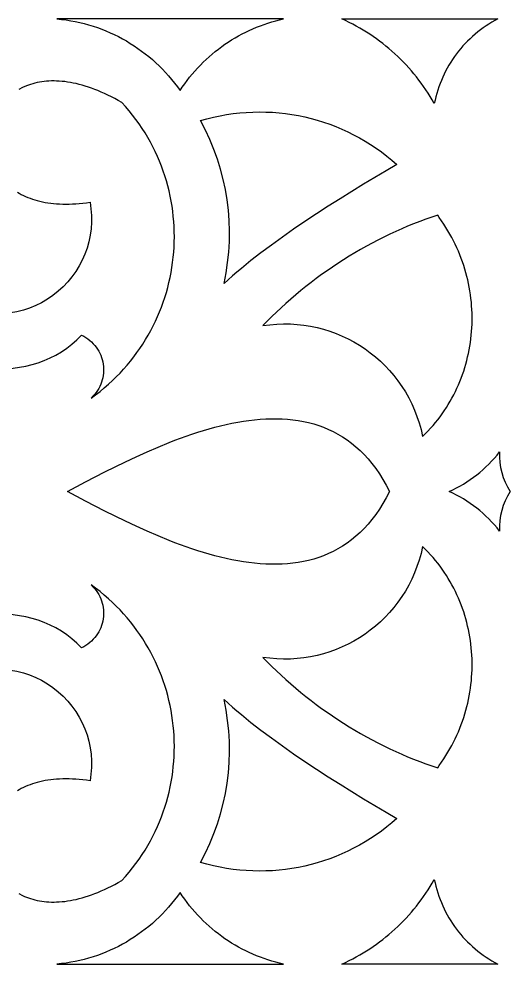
# Model space of a CAD drawing. Extents: x -660 to 660, y -460 to 460.
# Drawn here: x -334.2 to -282.2, y 300 to 400 of the extents above; entities that cross this region are included whole.
import ezdxf

# ---------------------------------------------------------------- set-up
doc = ezdxf.new("R2010")
doc.units = 0
doc.layers.add('LAYER_1', color=18, linetype='CONTINUOUS')

msp = doc.modelspace()

# ---------------------------------------------------------------- linework, layer by layer
at = {"layer": 'LAYER_1'}
for points in [[(-330.205, 399.999), (-329.714, 399.949), (-329.227, 399.885), (-328.742, 399.808), (-328.261, 399.718), (-327.784, 399.615), (-327.311, 399.499), (-326.841, 399.37), (-326.377, 399.229), (-325.917, 399.075), (-325.461, 398.909), (-325.011, 398.731), (-324.566, 398.541), (-324.127, 398.339), (-323.694, 398.125), (-323.267, 397.899), (-322.846, 397.662), (-322.432, 397.414), (-322.024, 397.154), (-321.624, 396.883), (-321.23, 396.602), (-320.845, 396.309), (-320.467, 396.006), (-320.097, 395.692), (-319.735, 395.368), (-319.382, 395.034), (-319.037, 394.689), (-318.702, 394.335), (-318.375, 393.97), (-318.058, 393.596), (-317.751, 393.212), (-317.453, 392.819), (-317.166, 392.416), (-316.925, 392.779), (-316.675, 393.136), (-316.417, 393.485), (-316.152, 393.826), (-315.878, 394.16), (-315.598, 394.487), (-315.309, 394.805), (-315.014, 395.116), (-314.712, 395.42), (-314.402, 395.715), (-314.086, 396.002), (-313.764, 396.281), (-313.435, 396.551), (-313.1, 396.813), (-312.759, 397.067), (-312.412, 397.313), (-312.06, 397.549), (-311.702, 397.777), (-311.339, 397.996), (-310.97, 398.206), (-310.597, 398.408), (-310.218, 398.6), (-309.835, 398.783), (-309.448, 398.956), (-309.056, 399.121), (-308.66, 399.275), (-308.26, 399.42), (-307.856, 399.556), (-307.449, 399.682), (-307.038, 399.798), (-306.624, 399.904), (-306.207, 400)], [(-300.021, 399.999), (-283.52, 400), (-283.842, 399.827), (-284.159, 399.645), (-284.47, 399.455), (-284.774, 399.257), (-285.073, 399.051), (-285.364, 398.837), (-285.65, 398.616), (-285.928, 398.387), (-286.2, 398.15), (-286.464, 397.906), (-286.722, 397.655), (-286.972, 397.397), (-287.215, 397.133), (-287.45, 396.862), (-287.678, 396.584), (-287.898, 396.301), (-288.11, 396.011), (-288.314, 395.716), (-288.509, 395.414), (-288.697, 395.107), (-288.876, 394.795), (-289.046, 394.478), (-289.208, 394.155), (-289.361, 393.828), (-289.504, 393.496), (-289.639, 393.159), (-289.764, 392.818), (-289.88, 392.473), (-289.987, 392.123), (-290.084, 391.77), (-290.171, 391.413), (-290.248, 391.053), (-290.46, 391.421), (-290.68, 391.784), (-290.906, 392.142), (-291.139, 392.494), (-291.378, 392.842), (-291.625, 393.185), (-291.877, 393.522), (-292.136, 393.854), (-292.401, 394.18), (-292.673, 394.501), (-292.95, 394.817), (-293.234, 395.126), (-293.523, 395.43), (-293.818, 395.728), (-294.119, 396.021), (-294.426, 396.307), (-294.738, 396.587), (-295.055, 396.86), (-295.378, 397.128), (-295.706, 397.389), (-296.04, 397.644), (-296.378, 397.892), (-296.722, 398.134), (-297.07, 398.369), (-297.423, 398.597), (-297.781, 398.819), (-298.143, 399.033), (-298.51, 399.241), (-298.881, 399.441), (-299.257, 399.635), (-299.637, 399.821)], [(-329.075, 350), (-327.169, 351.011), (-326.159, 351.539), (-325.113, 352.075), (-324.037, 352.615), (-322.933, 353.153), (-321.804, 353.685), (-320.654, 354.204), (-319.485, 354.707), (-318.301, 355.188), (-317.705, 355.419), (-317.106, 355.642), (-316.505, 355.857), (-315.902, 356.064), (-315.298, 356.262), (-314.693, 356.449), (-314.087, 356.626), (-313.482, 356.792), (-312.876, 356.946), (-312.272, 357.087), (-311.668, 357.216), (-311.066, 357.331), (-310.465, 357.431), (-309.868, 357.517), (-309.272, 357.587), (-308.68, 357.641), (-308.092, 357.678), (-307.507, 357.697), (-306.926, 357.699), (-306.351, 357.681), (-305.78, 357.644), (-305.215, 357.588), (-304.656, 357.51), (-304.103, 357.412), (-303.557, 357.291), (-303.019, 357.148), (-302.487, 356.982), (-301.964, 356.792), (-301.449, 356.577), (-300.943, 356.338), (-300.445, 356.073), (-299.958, 355.781), (-299.48, 355.463), (-299.013, 355.117), (-298.557, 354.742), (-298.111, 354.339), (-297.678, 353.907), (-297.256, 353.444), (-296.847, 352.95), (-296.45, 352.426), (-296.067, 351.869), (-295.697, 351.279), (-295.341, 350.657), (-295, 350), (-295.341, 349.343), (-295.697, 348.721), (-296.067, 348.131), (-296.45, 347.574), (-296.847, 347.05), (-297.256, 346.556), (-297.678, 346.093), (-298.111, 345.661), (-298.557, 345.258), (-299.013, 344.883), (-299.48, 344.537), (-299.958, 344.219), (-300.445, 343.927), (-300.943, 343.662), (-301.449, 343.423), (-301.964, 343.208), (-302.487, 343.018), (-303.019, 342.852), (-303.557, 342.709), (-304.103, 342.588), (-304.656, 342.49), (-305.215, 342.412), (-305.78, 342.356), (-306.351, 342.319), (-306.926, 342.301), (-307.507, 342.303), (-308.092, 342.322), (-308.68, 342.359), (-309.272, 342.413), (-309.868, 342.483), (-310.465, 342.569), (-311.066, 342.669), (-311.668, 342.784), (-312.272, 342.913), (-312.876, 343.054), (-313.482, 343.208), (-314.087, 343.374), (-314.693, 343.551), (-315.298, 343.738), (-315.902, 343.936), (-316.505, 344.143), (-317.106, 344.358), (-317.705, 344.581), (-318.301, 344.812), (-319.485, 345.293), (-320.654, 345.796), (-321.804, 346.315), (-322.933, 346.847), (-324.037, 347.385), (-325.113, 347.925), (-327.169, 348.989)], [(-300.021, 300.001), (-299.637, 300.179), (-299.257, 300.365), (-298.881, 300.559), (-298.51, 300.759), (-298.143, 300.967), (-297.781, 301.181), (-297.423, 301.403), (-297.07, 301.631), (-296.722, 301.866), (-296.378, 302.108), (-296.04, 302.356), (-295.706, 302.611), (-295.378, 302.872), (-295.055, 303.14), (-294.738, 303.413), (-294.426, 303.693), (-294.119, 303.979), (-293.818, 304.272), (-293.523, 304.57), (-293.234, 304.874), (-292.95, 305.183), (-292.673, 305.499), (-292.401, 305.82), (-292.136, 306.146), (-291.877, 306.478), (-291.625, 306.815), (-291.378, 307.158), (-291.139, 307.506), (-290.906, 307.858), (-290.68, 308.216), (-290.46, 308.579), (-290.248, 308.947), (-290.171, 308.587), (-290.084, 308.23), (-289.987, 307.877), (-289.88, 307.527), (-289.764, 307.182), (-289.639, 306.841), (-289.504, 306.504), (-289.361, 306.172), (-289.208, 305.845), (-289.046, 305.522), (-288.876, 305.205), (-288.697, 304.893), (-288.509, 304.586), (-288.314, 304.284), (-288.11, 303.989), (-287.898, 303.699), (-287.678, 303.416), (-287.45, 303.138), (-287.215, 302.867), (-286.972, 302.603), (-286.722, 302.345), (-286.464, 302.094), (-286.2, 301.85), (-285.928, 301.613), (-285.65, 301.384), (-285.364, 301.163), (-285.073, 300.949), (-284.774, 300.743), (-284.47, 300.545), (-284.159, 300.355), (-283.842, 300.173), (-283.52, 300)], [(-330.205, 300.001), (-306.207, 300), (-306.624, 300.096), (-307.038, 300.202), (-307.449, 300.318), (-307.856, 300.444), (-308.26, 300.58), (-308.66, 300.725), (-309.056, 300.879), (-309.448, 301.044), (-309.835, 301.217), (-310.218, 301.4), (-310.597, 301.592), (-310.97, 301.794), (-311.339, 302.004), (-311.702, 302.223), (-312.06, 302.451), (-312.412, 302.687), (-312.759, 302.933), (-313.1, 303.187), (-313.435, 303.449), (-313.764, 303.719), (-314.086, 303.998), (-314.402, 304.285), (-314.712, 304.58), (-315.014, 304.884), (-315.309, 305.195), (-315.598, 305.513), (-315.878, 305.84), (-316.152, 306.174), (-316.417, 306.515), (-316.675, 306.864), (-316.925, 307.221), (-317.166, 307.584), (-317.453, 307.181), (-317.751, 306.788), (-318.058, 306.404), (-318.375, 306.03), (-318.702, 305.665), (-319.037, 305.311), (-319.382, 304.966), (-319.735, 304.632), (-320.097, 304.308), (-320.467, 303.994), (-320.845, 303.691), (-321.23, 303.398), (-321.624, 303.117), (-322.024, 302.846), (-322.432, 302.586), (-322.846, 302.338), (-323.267, 302.101), (-323.694, 301.875), (-324.127, 301.661), (-324.566, 301.459), (-325.011, 301.269), (-325.461, 301.091), (-325.917, 300.925), (-326.377, 300.771), (-326.841, 300.63), (-327.311, 300.501), (-327.784, 300.385), (-328.261, 300.282), (-328.742, 300.192), (-329.227, 300.115), (-329.714, 300.051)]]:
    msp.add_lwpolyline(points, close=True, dxfattribs=at)
for points in [[(-337.579, 363.176, 0.249326), (-327.603, 366.545), (-327.362, 366.423), (-327.134, 366.289), (-326.919, 366.142), (-326.717, 365.985), (-326.527, 365.817), (-326.35, 365.639), (-326.186, 365.453), (-326.036, 365.257), (-325.898, 365.055), (-325.774, 364.845), (-325.663, 364.629), (-325.565, 364.407), (-325.481, 364.181), (-325.411, 363.95), (-325.354, 363.716), (-325.311, 363.48), (-325.282, 363.241), (-325.267, 363.001), (-325.267, 362.76), (-325.28, 362.519), (-325.307, 362.279), (-325.349, 362.04), (-325.405, 361.804), (-325.476, 361.57), (-325.561, 361.34), (-325.661, 361.114), (-325.776, 360.894), (-325.906, 360.678), (-326.05, 360.47), (-326.21, 360.268), (-326.385, 360.074), (-326.575, 359.888), (-326.1, 360.236), (-325.638, 360.594), (-325.189, 360.962), (-324.752, 361.34), (-324.329, 361.728), (-323.918, 362.126), (-323.521, 362.532), (-323.136, 362.947), (-322.764, 363.37), (-322.406, 363.802), (-322.06, 364.242), (-321.728, 364.689), (-321.409, 365.144), (-321.103, 365.605), (-320.81, 366.073), (-320.53, 366.548), (-320.264, 367.029), (-320.011, 367.516), (-319.772, 368.008), (-319.545, 368.505), (-319.333, 369.008), (-319.133, 369.515), (-318.947, 370.027), (-318.775, 370.542), (-318.616, 371.062), (-318.471, 371.585), (-318.339, 372.111), (-318.221, 372.64), (-318.117, 373.171), (-318.026, 373.706), (-317.949, 374.242), (-317.886, 374.779), (-317.836, 375.319), (-317.801, 375.859), (-317.779, 376.4), (-317.771, 376.942), (-317.778, 377.484), (-317.798, 378.027), (-317.832, 378.568), (-317.88, 379.11), (-317.942, 379.65), (-318.018, 380.189), (-318.109, 380.727), (-318.213, 381.263), (-318.332, 381.797), (-318.465, 382.329), (-318.612, 382.858), (-318.774, 383.384), (-318.95, 383.906), (-319.14, 384.426), (-319.344, 384.941), (-319.563, 385.452), (-319.797, 385.959), (-320.045, 386.462), (-320.307, 386.959), (-320.584, 387.451), (-320.875, 387.937), (-321.182, 388.418), (-321.502, 388.892), (-321.838, 389.36), (-322.188, 389.822), (-322.553, 390.276), (-322.933, 390.723), (-323.327, 391.162), (-323.702, 391.374), (-324.072, 391.575), (-324.438, 391.764), (-324.8, 391.942), (-325.157, 392.109), (-325.509, 392.265), (-325.857, 392.411), (-326.2, 392.547), (-326.538, 392.672), (-326.872, 392.786), (-327.202, 392.891), (-327.526, 392.986), (-327.846, 393.072), (-328.161, 393.148), (-328.471, 393.214), (-328.777, 393.272), (-329.077, 393.32), (-329.373, 393.36), (-329.664, 393.391), (-329.95, 393.413), (-330.231, 393.427), (-330.507, 393.433), (-330.778, 393.431), (-331.045, 393.42), (-331.306, 393.403), (-331.562, 393.377), (-331.813, 393.345), (-332.059, 393.305), (-332.3, 393.258), (-332.535, 393.204), (-332.766, 393.143), (-332.991, 393.076), (-333.211, 393.002), (-333.426, 392.922), (-333.84, 392.744), (-334.233, 392.543)], [(-334.39, 381.671), (-334.183, 381.551), (-333.97, 381.435), (-333.75, 381.324), (-333.522, 381.22), (-333.288, 381.12), (-333.046, 381.026), (-332.798, 380.939), (-332.542, 380.857), (-332.279, 380.781), (-332.01, 380.712), (-331.732, 380.649), (-331.448, 380.593), (-331.156, 380.544), (-330.858, 380.502), (-330.551, 380.467), (-330.238, 380.439), (-329.917, 380.419), (-329.589, 380.407), (-329.253, 380.402), (-328.91, 380.406), (-328.56, 380.417), (-328.202, 380.437), (-327.837, 380.465), (-327.464, 380.502), (-327.084, 380.548), (-326.696, 380.603, -0.623384), (-341.207, 369.914)], [(-334.233, 307.457), (-333.84, 307.256), (-333.636, 307.164), (-333.426, 307.078), (-333.211, 306.998), (-332.991, 306.924), (-332.766, 306.857), (-332.535, 306.796), (-332.3, 306.742), (-332.059, 306.695), (-331.813, 306.655), (-331.562, 306.623), (-331.306, 306.597), (-331.045, 306.58), (-330.778, 306.569), (-330.507, 306.567), (-330.231, 306.573), (-329.95, 306.587), (-329.664, 306.609), (-329.373, 306.64), (-329.077, 306.68), (-328.777, 306.728), (-328.471, 306.786), (-328.161, 306.852), (-327.846, 306.928), (-327.526, 307.014), (-327.202, 307.109), (-326.872, 307.214), (-326.538, 307.328), (-326.2, 307.453), (-325.857, 307.589), (-325.509, 307.735), (-325.157, 307.891), (-324.8, 308.058), (-324.438, 308.236), (-324.072, 308.425), (-323.702, 308.626), (-323.327, 308.838), (-322.933, 309.277), (-322.553, 309.724), (-322.188, 310.178), (-321.838, 310.64), (-321.502, 311.108), (-321.182, 311.582), (-320.875, 312.063), (-320.584, 312.549), (-320.307, 313.041), (-320.045, 313.538), (-319.797, 314.041), (-319.563, 314.548), (-319.344, 315.059), (-319.14, 315.574), (-318.95, 316.094), (-318.774, 316.616), (-318.612, 317.142), (-318.465, 317.671), (-318.332, 318.203), (-318.213, 318.737), (-318.109, 319.273), (-318.018, 319.811), (-317.942, 320.35), (-317.88, 320.89), (-317.832, 321.432), (-317.798, 321.973), (-317.778, 322.516), (-317.771, 323.058), (-317.779, 323.6), (-317.801, 324.141), (-317.836, 324.681), (-317.886, 325.221), (-317.949, 325.758), (-318.026, 326.294), (-318.117, 326.829), (-318.221, 327.36), (-318.339, 327.889), (-318.471, 328.415), (-318.616, 328.938), (-318.775, 329.458), (-318.947, 329.973), (-319.133, 330.485), (-319.333, 330.992), (-319.545, 331.495), (-319.772, 331.992), (-320.011, 332.484), (-320.264, 332.971), (-320.53, 333.452), (-320.81, 333.927), (-321.103, 334.395), (-321.409, 334.856), (-321.728, 335.311), (-322.06, 335.758), (-322.406, 336.198), (-322.764, 336.63), (-323.136, 337.053), (-323.521, 337.468), (-323.918, 337.874), (-324.329, 338.272), (-324.752, 338.66), (-325.189, 339.038), (-325.638, 339.406), (-326.1, 339.764), (-326.575, 340.112), (-326.385, 339.926), (-326.21, 339.732), (-326.05, 339.53), (-325.906, 339.322), (-325.776, 339.106), (-325.661, 338.886), (-325.561, 338.66), (-325.476, 338.43), (-325.405, 338.196), (-325.349, 337.96), (-325.307, 337.721), (-325.28, 337.481), (-325.267, 337.24), (-325.267, 336.999), (-325.282, 336.759), (-325.311, 336.52), (-325.354, 336.284), (-325.411, 336.05), (-325.481, 335.819), (-325.565, 335.593), (-325.663, 335.371), (-325.774, 335.155), (-325.898, 334.945), (-326.036, 334.743), (-326.186, 334.547), (-326.35, 334.361), (-326.527, 334.183), (-326.717, 334.015), (-326.919, 333.858), (-327.134, 333.711), (-327.362, 333.577), (-327.603, 333.455, 0.249326), (-337.579, 336.824)], [(-341.207, 330.086, -0.623384), (-326.696, 319.397), (-327.084, 319.452), (-327.464, 319.498), (-327.837, 319.535), (-328.202, 319.563), (-328.56, 319.583), (-328.91, 319.594), (-329.253, 319.598), (-329.589, 319.593), (-329.917, 319.581), (-330.238, 319.561), (-330.551, 319.533), (-330.858, 319.498), (-331.156, 319.456), (-331.448, 319.407), (-331.732, 319.351), (-332.01, 319.288), (-332.279, 319.219), (-332.542, 319.143), (-332.798, 319.061), (-333.046, 318.974), (-333.288, 318.88), (-333.522, 318.78), (-333.75, 318.676), (-333.97, 318.565), (-334.183, 318.449), (-334.39, 318.329)]]:
    msp.add_lwpolyline(points, format="xyb", dxfattribs=at)
for points in [[(-312.508, 372.019, 0.182436), (-315.002, 389.235), (-314.316, 389.429), (-313.627, 389.6), (-312.935, 389.748), (-312.241, 389.873), (-311.546, 389.975), (-310.851, 390.055), (-310.155, 390.111), (-309.459, 390.146), (-308.765, 390.158), (-308.071, 390.148), (-307.38, 390.115), (-306.69, 390.061), (-306.004, 389.985), (-305.321, 389.888), (-304.642, 389.769), (-303.967, 389.628), (-303.297, 389.466), (-302.633, 389.284), (-301.975, 389.08), (-301.323, 388.855), (-300.678, 388.61), (-300.041, 388.344), (-299.412, 388.058), (-298.791, 387.752), (-298.18, 387.425), (-297.578, 387.079), (-296.986, 386.712), (-296.405, 386.326), (-295.835, 385.92), (-295.277, 385.495), (-294.731, 385.05), (-294.198, 384.587), (-295.355, 383.924), (-296.544, 383.229), (-297.757, 382.504), (-298.987, 381.754), (-300.227, 380.981), (-301.471, 380.19), (-302.71, 379.384), (-303.938, 378.566), (-305.148, 377.739), (-306.333, 376.908), (-307.485, 376.076), (-308.597, 375.246), (-309.663, 374.422), (-310.675, 373.607), (-311.158, 373.204), (-311.626, 372.805), (-312.076, 372.41)], [(-308.395, 367.549, -0.402098), (-291.487, 355.823), (-291.199, 356.104), (-290.92, 356.391), (-290.649, 356.684), (-290.385, 356.982), (-290.13, 357.285), (-289.882, 357.594), (-289.643, 357.907), (-289.411, 358.225), (-289.188, 358.549), (-288.973, 358.876), (-288.765, 359.208), (-288.566, 359.545), (-288.375, 359.885), (-288.192, 360.229), (-288.017, 360.577), (-287.85, 360.929), (-287.691, 361.284), (-287.541, 361.642), (-287.398, 362.004), (-287.264, 362.368), (-287.138, 362.736), (-287.02, 363.106), (-286.911, 363.478), (-286.81, 363.853), (-286.717, 364.23), (-286.632, 364.609), (-286.556, 364.99), (-286.488, 365.373), (-286.428, 365.757), (-286.377, 366.143), (-286.334, 366.53), (-286.3, 366.918), (-286.274, 367.307), (-286.256, 367.696), (-286.247, 368.087), (-286.246, 368.477), (-286.253, 368.869), (-286.27, 369.26), (-286.294, 369.651), (-286.327, 370.042), (-286.369, 370.433), (-286.419, 370.823), (-286.478, 371.213), (-286.546, 371.602), (-286.622, 371.99), (-286.706, 372.377), (-286.8, 372.762), (-286.902, 373.146), (-287.012, 373.529), (-287.131, 373.91), (-287.259, 374.289), (-287.396, 374.666), (-287.541, 375.04), (-287.695, 375.413), (-287.858, 375.783), (-288.03, 376.15), (-288.21, 376.514), (-288.4, 376.875), (-288.598, 377.234), (-288.805, 377.588), (-289.02, 377.94), (-289.245, 378.288), (-289.478, 378.632), (-289.721, 378.972), (-289.876, 379.247), (-290.517, 379.035), (-291.157, 378.81), (-291.796, 378.574), (-292.434, 378.326), (-293.069, 378.066), (-293.703, 377.795), (-294.334, 377.513), (-294.963, 377.22), (-295.589, 376.916), (-296.211, 376.603), (-296.83, 376.278), (-297.444, 375.944), (-298.054, 375.601), (-298.66, 375.248), (-299.26, 374.885), (-299.856, 374.514), (-300.445, 374.134), (-301.029, 373.746), (-301.606, 373.349), (-302.177, 372.944), (-302.741, 372.532), (-303.298, 372.112), (-303.847, 371.685), (-304.388, 371.25), (-304.921, 370.809), (-305.445, 370.361), (-305.961, 369.907), (-306.467, 369.447), (-306.964, 368.981), (-307.451, 368.509), (-307.928, 368.031)], [(-288.691, 350, 0.125473), (-283.342, 354.188, 0.158351), (-282.223, 350, 0.158351), (-283.342, 345.812, 0.125473)], [(-308.395, 332.451), (-307.928, 331.969), (-307.451, 331.491), (-306.964, 331.019), (-306.467, 330.553), (-305.961, 330.093), (-305.445, 329.639), (-304.921, 329.191), (-304.388, 328.75), (-303.847, 328.315), (-303.298, 327.888), (-302.741, 327.468), (-302.177, 327.056), (-301.606, 326.651), (-301.029, 326.254), (-300.445, 325.866), (-299.856, 325.486), (-299.26, 325.115), (-298.66, 324.752), (-298.054, 324.399), (-297.444, 324.056), (-296.83, 323.722), (-296.211, 323.397), (-295.589, 323.084), (-294.963, 322.78), (-294.334, 322.487), (-293.703, 322.205), (-293.069, 321.934), (-292.434, 321.674), (-291.796, 321.426), (-291.157, 321.19), (-290.517, 320.965), (-289.876, 320.753), (-289.721, 321.028), (-289.478, 321.368), (-289.245, 321.712), (-289.02, 322.06), (-288.805, 322.412), (-288.598, 322.766), (-288.4, 323.125), (-288.21, 323.486), (-288.03, 323.85), (-287.858, 324.217), (-287.695, 324.587), (-287.541, 324.96), (-287.396, 325.334), (-287.259, 325.711), (-287.131, 326.09), (-287.012, 326.471), (-286.902, 326.854), (-286.8, 327.238), (-286.706, 327.623), (-286.622, 328.01), (-286.546, 328.398), (-286.478, 328.787), (-286.419, 329.177), (-286.369, 329.567), (-286.327, 329.958), (-286.294, 330.349), (-286.27, 330.74), (-286.253, 331.131), (-286.246, 331.523), (-286.247, 331.913), (-286.256, 332.304), (-286.274, 332.693), (-286.3, 333.082), (-286.334, 333.47), (-286.377, 333.857), (-286.428, 334.243), (-286.488, 334.627), (-286.556, 335.01), (-286.632, 335.391), (-286.717, 335.77), (-286.81, 336.147), (-286.911, 336.522), (-287.02, 336.894), (-287.138, 337.264), (-287.264, 337.632), (-287.398, 337.996), (-287.541, 338.358), (-287.691, 338.716), (-287.85, 339.071), (-288.017, 339.423), (-288.192, 339.771), (-288.375, 340.115), (-288.566, 340.455), (-288.765, 340.792), (-288.973, 341.124), (-289.188, 341.451), (-289.411, 341.775), (-289.643, 342.093), (-289.882, 342.406), (-290.13, 342.715), (-290.385, 343.018), (-290.649, 343.316), (-290.92, 343.609), (-291.199, 343.896), (-291.487, 344.177, -0.402098)], [(-315.002, 310.765, 0.182436), (-312.508, 327.981), (-312.076, 327.59), (-311.626, 327.195), (-311.158, 326.796), (-310.675, 326.393), (-309.663, 325.578), (-308.597, 324.754), (-307.485, 323.924), (-306.333, 323.092), (-305.148, 322.261), (-303.938, 321.434), (-302.71, 320.616), (-301.471, 319.81), (-300.227, 319.019), (-298.987, 318.246), (-297.757, 317.496), (-296.544, 316.771), (-295.355, 316.076), (-294.198, 315.413), (-294.731, 314.95), (-295.277, 314.505), (-295.835, 314.08), (-296.405, 313.674), (-296.986, 313.288), (-297.578, 312.921), (-298.18, 312.575), (-298.791, 312.248), (-299.412, 311.942), (-300.041, 311.656), (-300.678, 311.39), (-301.323, 311.145), (-301.975, 310.92), (-302.633, 310.716), (-303.297, 310.534), (-303.967, 310.372), (-304.642, 310.231), (-305.321, 310.112), (-306.004, 310.015), (-306.69, 309.939), (-307.38, 309.885), (-308.071, 309.852), (-308.765, 309.842), (-309.459, 309.854), (-310.155, 309.889), (-310.851, 309.945), (-311.546, 310.025), (-312.241, 310.127), (-312.935, 310.252), (-313.627, 310.4), (-314.316, 310.571)]]:
    msp.add_lwpolyline(points, format="xyb", close=True, dxfattribs=at)

doc.saveas('drawing.dxf')
